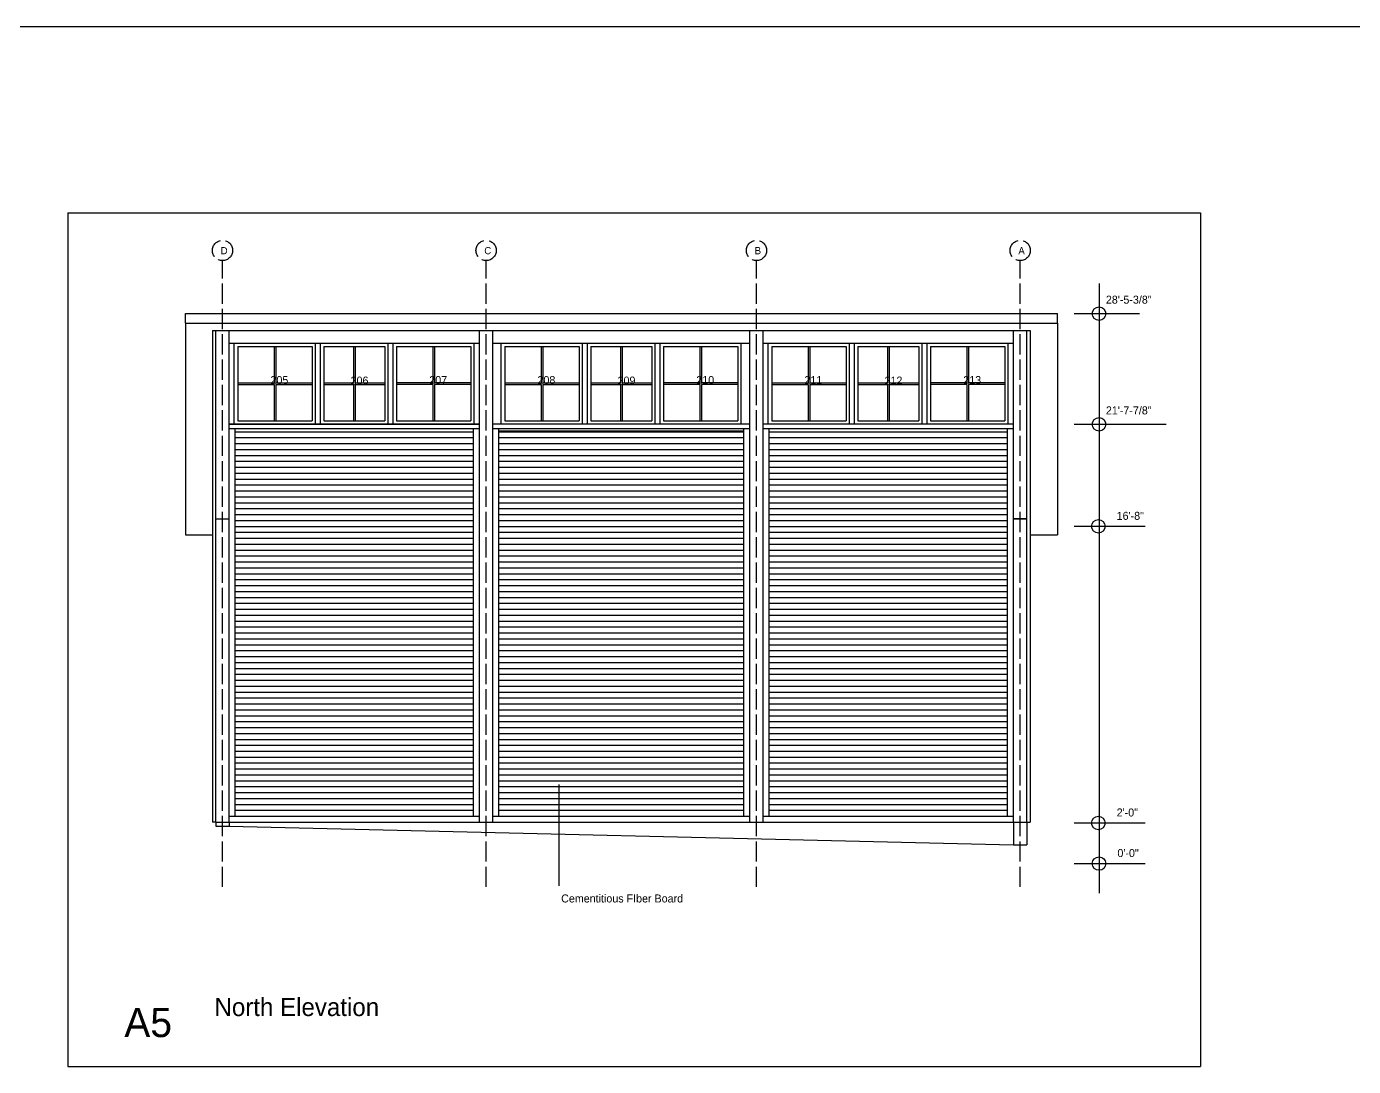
# Model space of a CAD drawing. Header units: inches. Extents: x -285 to 6358, y -2516 to 3346.
# Drawn here: x 2947 to 3732, y 723 to 1339 of the extents above; entities that cross this region are included whole.
import ezdxf

# ---------------------------------------------------------------- set-up
doc = ezdxf.new("R2010")
doc.units = ezdxf.units.IN
doc.header["$MEASUREMENT"] = 0
doc.linetypes.add('ACAD_ISO02W100', pattern=[15, 12, -3])
for name, color, linetype in [('const', 7, 'Continuous'), ('e1', 7, 'Continuous'), ('e2', 251, 'Continuous'), ('grid', 252, 'ACAD_ISO02W100'), ('walls', 7, 'Continuous')]:
    doc.layers.add(name, color=color, linetype=linetype)

msp = doc.modelspace()

# ---------------------------------------------------------------- linework, layer by layer
for p, q in [((2971.71, 1228.42), (3641.84, 1228.42)), ((2971.71, 1228.42), (2971.71, 723.41)), ((3641.84, 1228.42), (3641.84, 723.41)), ((2971.71, 723.41), (3641.84, 723.41))]:
    msp.add_line(p, q)
at = {"layer": 'e1'}
for p, q in [((1267.49, 1338.67), (6357.66, 1338.67)), ((3041.23, 1163.12), (3557.23, 1163.12)), ((3041.23, 1163.12), (3041.23, 1037.89)), ((3557.23, 1163.12), (3557.23, 1037.89)), ((3067.23, 1047.45), (3067.23, 1158.81)), ((3215.21, 867.95), (3215.21, 1158.81)), ((3223.21, 867.95), (3223.21, 1158.81)), ((3375.2, 867.95), (3375.2, 1158.81)), ((3383.2, 867.95), (3383.2, 1158.81)), ((3531.23, 1047.45), (3531.23, 1158.81)), ((3215.21, 1103.32), (3067.23, 1103.32)), ((3067.23, 1100.82), (3215.21, 1100.82)), ((3375.2, 1103.32), (3223.21, 1103.32)), ((3223.21, 1100.82), (3375.2, 1100.82)), ((3531.23, 1103.32), (3383.2, 1103.32)), ((3383.2, 1100.82), (3531.23, 1100.82)), ((3041.23, 1037.89), (3057.23, 1037.89)), ((3541.23, 1037.89), (3557.23, 1037.89)), ((3067.23, 871.45), (3215.21, 871.45)), ((3067.23, 867.95), (3531.23, 867.95)), ((3223.21, 871.45), (3375.2, 871.45)), ((3383.2, 871.45), (3531.23, 871.45))]:
    msp.add_line(p, q, dxfattribs=at)
at = {"layer": 'e2'}
for p, q in [((3581.91, 1186.59), (3581.91, 826.02)), ((3567.17, 1168.81), (3605.82, 1168.81)), ((3057.23, 1158.81), (3541.23, 1158.81)), ((3057.23, 1158.81), (3057.23, 867.95)), ((3541.23, 1158.81), (3541.23, 867.95)), ((3067.23, 1151.32), (3215.21, 1151.32)), ((3070.22, 1103.32), (3070.22, 1151.32)), ((3072.22, 1149.32), (3072.22, 1105.32)), ((3072.22, 1149.32), (3116.22, 1149.32)), ((3093.72, 1149.32), (3093.72, 1127.82)), ((3094.72, 1149.32), (3094.72, 1127.82)), ((3116.22, 1149.32), (3116.22, 1105.32)), ((3118.22, 1103.32), (3118.22, 1151.32)), ((3121.22, 1103.32), (3121.22, 1151.32)), ((3123.22, 1149.32), (3123.22, 1105.32)), ((3123.22, 1149.32), (3159.22, 1149.32)), ((3140.72, 1149.32), (3140.72, 1127.82)), ((3141.72, 1149.32), (3141.72, 1127.82)), ((3159.22, 1149.32), (3159.22, 1105.32)), ((3161.22, 1103.32), (3161.22, 1151.32)), ((3164.22, 1103.32), (3164.22, 1151.32)), ((3166.22, 1149.32), (3166.22, 1105.32)), ((3166.22, 1149.32), (3210.22, 1149.32)), ((3187.72, 1149.32), (3187.72, 1127.82)), ((3188.72, 1149.32), (3188.72, 1127.82)), ((3210.22, 1149.32), (3210.22, 1105.32)), ((3212.22, 1103.32), (3212.22, 1151.32)), ((3223.21, 1151.32), (3375.2, 1151.32)), ((3228.21, 1103.32), (3228.21, 1151.32)), ((3230.21, 1149.32), (3230.21, 1105.32)), ((3230.21, 1149.32), (3274.21, 1149.32)), ((3251.71, 1149.32), (3251.71, 1127.82)), ((3252.71, 1149.32), (3252.71, 1127.82)), ((3274.21, 1149.32), (3274.21, 1105.32)), ((3276.21, 1103.32), (3276.21, 1151.32)), ((3279.21, 1103.32), (3279.21, 1151.32)), ((3281.21, 1149.32), (3281.21, 1105.32)), ((3281.21, 1149.32), (3317.21, 1149.32)), ((3298.71, 1149.32), (3298.71, 1127.82)), ((3299.71, 1149.32), (3299.71, 1127.82)), ((3317.21, 1149.32), (3317.21, 1105.32)), ((3319.21, 1103.32), (3319.21, 1151.32)), ((3322.21, 1103.32), (3322.21, 1151.32)), ((3324.21, 1149.32), (3324.21, 1105.32)), ((3324.21, 1149.32), (3368.21, 1149.32)), ((3345.71, 1149.32), (3345.71, 1127.82)), ((3346.71, 1149.32), (3346.71, 1127.82)), ((3368.21, 1149.32), (3368.21, 1105.32)), ((3370.21, 1103.32), (3370.21, 1151.32)), ((3383.2, 1151.32), (3531.23, 1151.32)), ((3386.19, 1103.32), (3386.19, 1151.32)), ((3388.19, 1149.32), (3388.19, 1105.32)), ((3388.19, 1149.32), (3432.19, 1149.32)), ((3409.69, 1149.32), (3409.69, 1127.82)), ((3410.69, 1149.32), (3410.69, 1127.82)), ((3432.19, 1149.32), (3432.19, 1105.32)), ((3434.19, 1103.32), (3434.19, 1151.32)), ((3437.19, 1103.32), (3437.19, 1151.32)), ((3439.19, 1149.32), (3439.19, 1105.32)), ((3439.19, 1149.32), (3475.19, 1149.32)), ((3456.69, 1149.32), (3456.69, 1127.82)), ((3457.69, 1149.32), (3457.69, 1127.82)), ((3475.19, 1149.32), (3475.19, 1105.32)), ((3477.19, 1103.32), (3477.19, 1151.32)), ((3480.19, 1103.32), (3480.19, 1151.32)), ((3482.19, 1149.32), (3482.19, 1105.32)), ((3482.19, 1149.32), (3526.19, 1149.32)), ((3503.69, 1149.32), (3503.69, 1127.82)), ((3504.69, 1149.32), (3504.69, 1127.82)), ((3526.19, 1149.32), (3526.19, 1105.32)), ((3528.19, 1103.32), (3528.19, 1151.32)), ((3072.22, 1127.82), (3093.72, 1127.82)), ((3072.22, 1126.82), (3093.72, 1126.82)), ((3093.72, 1126.82), (3093.72, 1105.32)), ((3094.72, 1127.82), (3116.22, 1127.82)), ((3094.72, 1126.82), (3116.22, 1126.82)), ((3094.72, 1126.82), (3094.72, 1105.32)), ((3123.22, 1127.82), (3140.72, 1127.82)), ((3123.22, 1126.82), (3140.72, 1126.82)), ((3140.72, 1126.82), (3140.72, 1105.32)), ((3141.72, 1127.82), (3159.22, 1127.82)), ((3141.72, 1126.82), (3159.22, 1126.82)), ((3141.72, 1126.82), (3141.72, 1105.32)), ((3187.72, 1127.82), (3166.22, 1127.82)), ((3187.72, 1126.82), (3166.22, 1126.82)), ((3187.72, 1126.82), (3187.72, 1105.32)), ((3210.22, 1127.82), (3188.72, 1127.82)), ((3210.22, 1126.82), (3188.72, 1126.82)), ((3188.72, 1126.82), (3188.72, 1105.32)), ((3230.21, 1127.82), (3251.71, 1127.82)), ((3230.21, 1126.82), (3251.71, 1126.82)), ((3251.71, 1126.82), (3251.71, 1105.32)), ((3252.71, 1127.82), (3274.21, 1127.82)), ((3252.71, 1126.82), (3274.21, 1126.82)), ((3252.71, 1126.82), (3252.71, 1105.32)), ((3281.21, 1127.82), (3298.71, 1127.82)), ((3281.21, 1126.82), (3298.71, 1126.82)), ((3298.71, 1126.82), (3298.71, 1105.32)), ((3299.71, 1127.82), (3317.21, 1127.82)), ((3299.71, 1126.82), (3317.21, 1126.82)), ((3299.71, 1126.82), (3299.71, 1105.32)), ((3345.71, 1127.82), (3324.21, 1127.82)), ((3345.71, 1126.82), (3324.21, 1126.82)), ((3345.71, 1126.82), (3345.71, 1105.32)), ((3368.21, 1127.82), (3346.71, 1127.82)), ((3368.21, 1126.82), (3346.71, 1126.82)), ((3346.71, 1126.82), (3346.71, 1105.32)), ((3388.19, 1127.82), (3409.69, 1127.82)), ((3388.19, 1126.82), (3409.69, 1126.82)), ((3409.69, 1126.82), (3409.69, 1105.32)), ((3410.69, 1127.82), (3432.19, 1127.82)), ((3410.69, 1126.82), (3432.19, 1126.82)), ((3410.69, 1126.82), (3410.69, 1105.32)), ((3439.19, 1127.82), (3456.69, 1127.82)), ((3439.19, 1126.82), (3456.69, 1126.82)), ((3456.69, 1126.82), (3456.69, 1105.32)), ((3457.69, 1127.82), (3475.19, 1127.82)), ((3457.69, 1126.82), (3457.69, 1105.32)), ((3457.69, 1126.82), (3475.19, 1126.82)), ((3503.69, 1127.82), (3482.19, 1127.82)), ((3503.69, 1126.82), (3482.19, 1126.82)), ((3503.69, 1126.82), (3503.69, 1105.32)), ((3526.19, 1127.82), (3504.69, 1127.82)), ((3526.19, 1126.82), (3504.69, 1126.82)), ((3504.69, 1126.82), (3504.69, 1105.32)), ((3067.23, 1103.32), (3215.21, 1103.32)), ((3070.73, 871.45), (3070.73, 1100.82)), ((3072.22, 1105.32), (3116.22, 1105.32)), ((3123.22, 1105.32), (3159.22, 1105.32)), ((3166.22, 1105.32), (3210.22, 1105.32)), ((3211.71, 871.45), (3211.71, 1100.82)), ((3226.71, 871.45), (3226.71, 1100.82)), ((3226.71, 1099.54), (3371.7, 1099.54)), ((3230.21, 1105.32), (3274.21, 1105.32)), ((3281.21, 1105.32), (3317.21, 1105.32)), ((3324.21, 1105.32), (3368.21, 1105.32)), ((3371.7, 871.45), (3371.7, 1100.82)), ((3386.7, 871.45), (3386.7, 1100.82)), ((3388.19, 1105.32), (3432.19, 1105.32)), ((3439.19, 1105.32), (3475.19, 1105.32)), ((3482.19, 1105.32), (3526.19, 1105.32)), ((3527.73, 871.45), (3527.73, 1100.82)), ((3567.17, 1103.32), (3621.59, 1103.32)), ((3568.49, 1103.32), (3570.57, 1103.32)), ((3070.73, 1098.95), (3211.71, 1098.95)), ((3070.73, 1095.45), (3211.71, 1095.45)), ((3070.73, 1091.95), (3211.71, 1091.95)), ((3226.71, 1098.95), (3371.7, 1098.95)), ((3226.71, 1095.45), (3371.7, 1095.45)), ((3226.71, 1091.95), (3371.7, 1091.95)), ((3386.7, 1098.95), (3527.73, 1098.95)), ((3386.7, 1095.45), (3527.73, 1095.45)), ((3386.7, 1091.95), (3527.73, 1091.95)), ((3070.73, 1088.45), (3211.71, 1088.45)), ((3070.73, 1084.95), (3211.71, 1084.95)), ((3226.71, 1088.45), (3371.7, 1088.45)), ((3226.71, 1084.95), (3371.7, 1084.95)), ((3386.7, 1088.45), (3527.73, 1088.45)), ((3386.7, 1084.95), (3527.73, 1084.95)), ((3070.73, 1081.45), (3211.71, 1081.45)), ((3070.73, 1077.95), (3211.71, 1077.95)), ((3226.71, 1081.45), (3371.7, 1081.45)), ((3226.71, 1077.95), (3371.7, 1077.95)), ((3386.7, 1081.45), (3527.73, 1081.45)), ((3386.7, 1077.95), (3527.73, 1077.95)), ((3070.73, 1074.45), (3211.71, 1074.45)), ((3070.73, 1070.95), (3211.71, 1070.95)), ((3226.71, 1074.45), (3371.7, 1074.45)), ((3226.71, 1070.95), (3371.7, 1070.95)), ((3386.7, 1074.45), (3527.73, 1074.45)), ((3386.7, 1070.95), (3527.73, 1070.95)), ((3070.73, 1067.45), (3211.71, 1067.45)), ((3070.73, 1063.95), (3211.71, 1063.95)), ((3070.73, 1060.45), (3211.71, 1060.45)), ((3226.71, 1067.45), (3371.7, 1067.45)), ((3226.71, 1063.95), (3371.7, 1063.95)), ((3226.71, 1060.45), (3371.7, 1060.45)), ((3386.7, 1067.45), (3527.73, 1067.45)), ((3386.7, 1063.95), (3527.73, 1063.95)), ((3386.7, 1060.45), (3527.73, 1060.45)), ((3070.73, 1056.95), (3211.71, 1056.95)), ((3070.73, 1053.45), (3211.71, 1053.45)), ((3226.71, 1056.95), (3371.7, 1056.95)), ((3226.71, 1053.45), (3371.7, 1053.45)), ((3386.7, 1056.95), (3527.73, 1056.95)), ((3386.7, 1053.45), (3527.73, 1053.45)), ((3070.73, 1049.95), (3211.71, 1049.95)), ((3070.73, 1046.45), (3211.71, 1046.45)), ((3226.71, 1049.95), (3371.7, 1049.95)), ((3226.71, 1046.45), (3371.7, 1046.45)), ((3386.7, 1049.95), (3527.73, 1049.95)), ((3386.7, 1046.45), (3527.73, 1046.45)), ((3070.73, 1042.95), (3211.71, 1042.95)), ((3070.73, 1039.45), (3211.71, 1039.45)), ((3226.71, 1042.95), (3371.7, 1042.95)), ((3226.71, 1039.45), (3371.7, 1039.45)), ((3386.7, 1042.95), (3527.73, 1042.95)), ((3386.7, 1039.45), (3527.73, 1039.45)), ((3567.17, 1042.98), (3609.13, 1042.98)), ((3070.73, 1035.95), (3211.71, 1035.95)), ((3070.73, 1032.45), (3211.71, 1032.45)), ((3070.73, 1028.95), (3211.71, 1028.95)), ((3226.71, 1035.95), (3371.7, 1035.95)), ((3226.71, 1032.45), (3371.7, 1032.45)), ((3226.71, 1028.95), (3371.7, 1028.95)), ((3386.7, 1035.95), (3527.73, 1035.95)), ((3386.7, 1032.45), (3527.73, 1032.45)), ((3386.7, 1028.95), (3527.73, 1028.95)), ((3070.73, 1025.45), (3211.71, 1025.45)), ((3070.73, 1021.95), (3211.71, 1021.95)), ((3226.71, 1025.45), (3371.7, 1025.45)), ((3226.71, 1021.95), (3371.7, 1021.95)), ((3386.7, 1025.45), (3527.73, 1025.45)), ((3386.7, 1021.95), (3527.73, 1021.95)), ((3070.73, 1018.45), (3211.71, 1018.45)), ((3070.73, 1014.95), (3211.71, 1014.95)), ((3226.71, 1018.45), (3371.7, 1018.45)), ((3226.71, 1014.95), (3371.7, 1014.95)), ((3386.7, 1018.45), (3527.73, 1018.45)), ((3386.7, 1014.95), (3527.73, 1014.95)), ((3070.73, 1011.45), (3211.71, 1011.45)), ((3070.73, 1007.95), (3211.71, 1007.95)), ((3226.71, 1011.45), (3371.7, 1011.45)), ((3226.71, 1007.95), (3371.7, 1007.95)), ((3386.7, 1011.45), (3527.73, 1011.45)), ((3386.7, 1007.95), (3527.73, 1007.95)), ((3070.73, 1004.45), (3211.71, 1004.45)), ((3070.73, 1000.95), (3211.71, 1000.95)), ((3070.73, 997.45), (3211.71, 997.45)), ((3226.71, 1004.45), (3371.7, 1004.45)), ((3226.71, 1000.95), (3371.7, 1000.95)), ((3226.71, 997.45), (3371.7, 997.45)), ((3386.7, 1004.45), (3527.73, 1004.45)), ((3386.7, 1000.95), (3527.73, 1000.95)), ((3386.7, 997.45), (3527.73, 997.45)), ((3070.73, 993.95), (3211.71, 993.95)), ((3070.73, 990.45), (3211.71, 990.45)), ((3226.71, 993.95), (3371.7, 993.95)), ((3226.71, 990.45), (3371.7, 990.45)), ((3386.7, 993.95), (3527.73, 993.95)), ((3386.7, 990.45), (3527.73, 990.45)), ((3070.73, 986.95), (3211.71, 986.95)), ((3070.73, 983.45), (3211.71, 983.45)), ((3226.71, 986.95), (3371.7, 986.95)), ((3226.71, 983.45), (3371.7, 983.45)), ((3386.7, 986.95), (3527.73, 986.95)), ((3386.7, 983.45), (3527.73, 983.45)), ((3070.73, 979.95), (3211.71, 979.95)), ((3070.73, 976.45), (3211.71, 976.45)), ((3226.71, 979.95), (3371.7, 979.95)), ((3226.71, 976.45), (3371.7, 976.45)), ((3386.7, 979.95), (3527.73, 979.95)), ((3386.7, 976.45), (3527.73, 976.45)), ((3070.73, 972.95), (3211.71, 972.95)), ((3070.73, 969.45), (3211.71, 969.45)), ((3070.73, 965.95), (3211.71, 965.95)), ((3226.71, 972.95), (3371.7, 972.95)), ((3226.71, 969.45), (3371.7, 969.45)), ((3226.71, 965.95), (3371.7, 965.95)), ((3386.7, 972.95), (3527.73, 972.95)), ((3386.7, 969.45), (3527.73, 969.45)), ((3386.7, 965.95), (3527.73, 965.95)), ((3070.73, 962.45), (3211.71, 962.45)), ((3070.73, 958.95), (3211.71, 958.95)), ((3226.71, 962.45), (3371.7, 962.45)), ((3226.71, 958.95), (3371.7, 958.95)), ((3386.7, 962.45), (3527.73, 962.45)), ((3386.7, 958.95), (3527.73, 958.95)), ((3070.73, 955.45), (3211.71, 955.45)), ((3070.73, 951.95), (3211.71, 951.95)), ((3226.71, 955.45), (3371.7, 955.45)), ((3226.71, 951.95), (3371.7, 951.95)), ((3386.7, 955.45), (3527.73, 955.45)), ((3386.7, 951.95), (3527.73, 951.95)), ((3070.73, 948.45), (3211.71, 948.45)), ((3070.73, 944.95), (3211.71, 944.95)), ((3226.71, 948.45), (3371.7, 948.45)), ((3226.71, 944.95), (3371.7, 944.95)), ((3386.7, 948.45), (3527.73, 948.45)), ((3386.7, 944.95), (3527.73, 944.95)), ((3070.73, 941.45), (3211.71, 941.45)), ((3070.73, 937.95), (3211.71, 937.95)), ((3070.73, 934.45), (3211.71, 934.45)), ((3226.71, 941.45), (3371.7, 941.45)), ((3226.71, 937.95), (3371.7, 937.95)), ((3226.71, 934.45), (3371.7, 934.45)), ((3386.7, 941.45), (3527.73, 941.45)), ((3386.7, 937.95), (3527.73, 937.95)), ((3386.7, 934.45), (3527.73, 934.45)), ((3070.73, 930.95), (3211.71, 930.95)), ((3070.73, 927.45), (3211.71, 927.45)), ((3226.71, 930.95), (3371.7, 930.95)), ((3226.71, 927.45), (3371.7, 927.45)), ((3386.7, 930.95), (3527.73, 930.95)), ((3386.7, 927.45), (3527.73, 927.45)), ((3070.73, 923.95), (3211.71, 923.95)), ((3070.73, 920.45), (3211.71, 920.45)), ((3226.71, 923.95), (3371.7, 923.95)), ((3226.71, 920.45), (3371.7, 920.45)), ((3386.7, 923.95), (3527.73, 923.95)), ((3386.7, 920.45), (3527.73, 920.45)), ((3070.73, 916.95), (3211.71, 916.95)), ((3070.73, 913.45), (3211.71, 913.45)), ((3226.71, 916.95), (3371.7, 916.95)), ((3226.71, 913.45), (3371.7, 913.45)), ((3386.7, 916.95), (3527.73, 916.95)), ((3386.7, 913.45), (3527.73, 913.45)), ((3070.73, 909.95), (3211.71, 909.95)), ((3070.73, 906.45), (3211.71, 906.45)), ((3070.73, 902.95), (3211.71, 902.95)), ((3226.71, 909.95), (3371.7, 909.95)), ((3226.71, 906.45), (3371.7, 906.45)), ((3226.71, 902.95), (3371.7, 902.95)), ((3386.7, 909.95), (3527.73, 909.95)), ((3386.7, 906.45), (3527.73, 906.45)), ((3386.7, 902.95), (3527.73, 902.95)), ((3070.73, 899.45), (3211.71, 899.45)), ((3070.73, 895.95), (3211.71, 895.95)), ((3070.73, 895.95), (3211.71, 895.95)), ((3226.71, 899.45), (3371.7, 899.45)), ((3226.71, 895.95), (3371.7, 895.95)), ((3226.71, 895.95), (3371.7, 895.95)), ((3386.7, 899.45), (3527.73, 899.45)), ((3386.7, 895.95), (3527.73, 895.95)), ((3386.7, 895.95), (3527.73, 895.95)), ((3070.73, 892.45), (3211.71, 892.45)), ((3070.73, 888.95), (3211.71, 888.95)), ((3226.71, 892.45), (3371.7, 892.45)), ((3226.71, 888.95), (3371.7, 888.95)), ((3386.7, 892.45), (3527.73, 892.45)), ((3386.7, 888.95), (3527.73, 888.95)), ((3070.73, 885.45), (3211.71, 885.45)), ((3070.73, 881.95), (3211.71, 881.95)), ((3226.71, 885.45), (3371.7, 885.45)), ((3226.71, 881.95), (3371.7, 881.95)), ((3386.7, 885.45), (3527.73, 885.45)), ((3386.7, 881.95), (3527.73, 881.95)), ((3070.73, 878.45), (3211.71, 878.45)), ((3070.73, 874.95), (3211.71, 874.95)), ((3226.71, 878.45), (3371.7, 878.45)), ((3226.71, 874.95), (3371.7, 874.95)), ((3386.7, 878.45), (3527.73, 878.45)), ((3386.7, 874.95), (3527.73, 874.95)), ((3059.23, 867.95), (3057.23, 867.95)), ((3539.23, 867.95), (3541.23, 867.95)), ((3567.17, 867.48), (3609.13, 867.48)), ((3567.17, 843.45), (3609.13, 843.45))]:
    msp.add_line(p, q, dxfattribs=at)
for centre in [(3581.91, 1168.81), (3581.91, 1103.32), (3581.47, 1042.95), (3581.47, 867.45), (3581.91, 843.45)]:
    msp.add_circle(centre, 4, dxfattribs=at)
at = {"layer": 'grid'}
for p, q in [((3063.23, 829.6), (3063.23, 1200.2)), ((3219.21, 829.6), (3219.21, 1200.2)), ((3379.2, 829.6), (3379.2, 1200.2)), ((3535.23, 829.6), (3535.23, 1200.2))]:
    msp.add_line(p, q, dxfattribs=at)
for centre in [(3063.23, 1206.2), (3219.21, 1206.2), (3379.2, 1206.2), (3535.23, 1206.2)]:
    msp.add_circle(centre, 6, dxfattribs=at)
at = {"layer": 'walls'}
for p, q in [((3041.23, 1168.81), (3557.23, 1168.81)), ((3041.23, 1163.12), (3041.23, 1168.81)), ((3557.23, 1163.12), (3557.23, 1168.81)), ((3059.23, 1047.45), (3059.23, 1158.81)), ((3539.23, 1047.45), (3539.23, 1158.81)), ((3059.23, 867.95), (3059.23, 1047.45)), ((3059.23, 1047.45), (3067.23, 1047.45)), ((3067.23, 867.95), (3067.23, 1047.45)), ((3531.23, 867.95), (3531.23, 1047.45)), ((3539.23, 1047.45), (3531.23, 1047.45)), ((3531.23, 1047.45), (3539.23, 1047.45)), ((3539.23, 867.95), (3539.23, 1047.45)), ((3262.53, 830.19), (3262.53, 890.19)), ((3059.23, 867.95), (3059.23, 865.5)), ((3059.23, 867.95), (3067.23, 867.95)), ((3059.23, 865.5), (3067.23, 865.5)), ((3067.23, 867.95), (3067.23, 865.5)), ((3067.23, 865.5), (3531.23, 854.5)), ((3531.23, 867.95), (3539.23, 867.95)), ((3531.23, 867.95), (3531.23, 854.5)), ((3539.23, 867.95), (3539.23, 854.5)), ((3531.23, 854.5), (3539.23, 854.5))]:
    msp.add_line(p, q, dxfattribs=at)

# ---------------------------------------------------------------- texts
at = {"layer": 'const', "attachment_point": 1}
for s, insert, char_height, width in [('D', (3062.14, 1208.19), 4.26, 1625.1973), ('C', (3218.13, 1208.19), 4.26, 1625.1973), ('B', (3378.11, 1208.19), 4.26, 1625.1973), ('A', (3534.14, 1208.19), 4.26, 1625.1973), ('28\'-5-3/8"', (3585.94, 1179.43), 4.736, 1805.7748), ('205', (3091.6, 1131.87), 4.736, 1805.7748), ('206', (3139.02, 1131.57), 4.736, 1805.7748), ('207', (3185.6, 1131.87), 4.736, 1805.7748), ('208', (3249.59, 1131.87), 4.736, 1805.7748), ('209', (3297, 1131.57), 4.736, 1805.7748), ('210', (3343.59, 1131.87), 4.736, 1805.7748), ('211', (3407.57, 1131.87), 4.736, 1805.7748), ('212', (3454.98, 1131.57), 4.736, 1805.7748), ('213', (3501.57, 1131.87), 4.736, 1805.7748), ('21\'-7-7/8"', (3585.94, 1113.93), 4.736, 1805.7748), ('16\'-8"', (3592.31, 1051.54), 4.736, 1805.7748), ('2\'-0"', (3592.31, 876.04), 4.736, 1805.7748), ('0\'-0"', (3592.76, 852.04), 4.736, 1805.7748), ('Cementitious FIber Board', (3263.61, 825.17), 4.7359, 1805.7748), ('North Elevation', (3058.48, 763.89), 10.6557, 4062.9933), ('A5', (3005.11, 758.05), 17.262, 6582.0491)]:
    msp.add_mtext(s, dxfattribs=dict(at, insert=insert, char_height=char_height, width=width))

doc.saveas('drawing.dxf')
